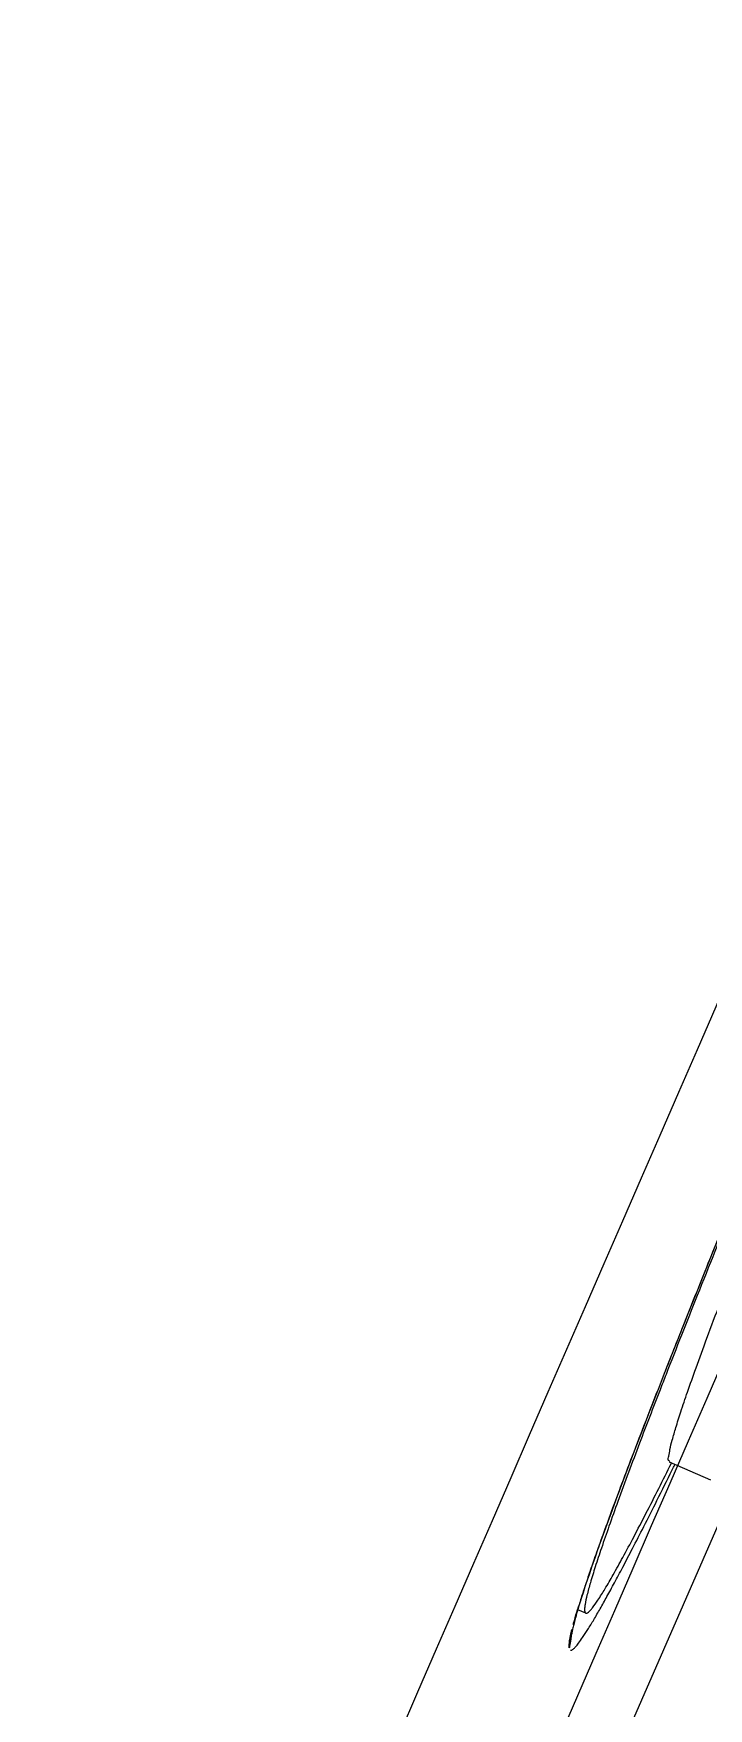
# Model space of a CAD drawing. Header units: millimetres. Extents: x 1145859089 to 1147511753, y -1047484727 to -1047247487.
# Drawn here: x 1146335832.5 to 1146335855.3, y -1047431231.3 to -1047431174.8 of the extents above; entities that cross this region are included whole.
import ezdxf
from ezdxf.xclip import XClip

# ---------------------------------------------------------------- set-up
doc = ezdxf.new("R2010")
doc.units = ezdxf.units.MM
doc.header["$LTSCALE"] = 100
doc.header["$MEASUREMENT"] = 0
doc.header["$XCLIPFRAME"] = 2
doc.layers.get('0').update_dxf_attribs({"linetype": 'CONTINUOUS'})
doc.layers.add('XREF', color=135, linetype='CONTINUOUS')
doc.layers.add('단지배치도$0$W240910', color=135, linetype='CONTINUOUS')

# ---------------------------------------------------------------- blocks, each defined once
blk = doc.blocks.new('단지배치도$0$zw$9902')
at = {"layer": '단지배치도$0$W240910', "linetype": 'ByBlock', "ltscale": 20}
for p, q in [((67175.562, -59870.414), (67241.68, -59719.244)), ((67181.943, -59846.172), (67181.581, -59847.07)), ((67181.581, -59847.07), (67181.228, -59847.948)), ((67181.228, -59847.948), (67180.885, -59848.805)), ((67180.885, -59848.805), (67180.553, -59849.641)), ((67180.553, -59849.641), (67180.231, -59850.455)), ((67180.231, -59850.455), (67179.921, -59851.245)), ((67179.921, -59851.245), (67179.622, -59852.012)), ((67179.622, -59852.012), (67179.391, -59852.607)), ((67179.391, -59852.607), (67179.169, -59853.186)), ((67179.169, -59853.186), (67178.955, -59853.747)), ((67178.955, -59853.747), (67178.749, -59854.29)), ((67181.705, -59854.31), (67180.31, -59853.7)), ((67180.484, -59853.785), (67180.487, -59853.777)), ((67178.749, -59854.29), (67178.553, -59854.814)), ((67178.553, -59854.814), (67178.366, -59855.318)), ((67178.366, -59855.318), (67178.188, -59855.802)), ((67178.021, -59856.263), (67177.903, -59856.593)), ((67178.188, -59855.802), (67178.021, -59856.263)), ((67177.792, -59856.91), (67177.687, -59857.212)), ((67177.903, -59856.593), (67177.792, -59856.91)), ((67177.687, -59857.212), (67177.588, -59857.499)), ((67177.44, -59857.942), (67177.387, -59858.106)), ((67177.497, -59857.77), (67177.44, -59857.942)), ((67177.588, -59857.499), (67177.497, -59857.77)), ((67177.247, -59858.552), (67177.207, -59858.685)), ((67177.29, -59858.411), (67177.247, -59858.552)), ((67177.337, -59858.263), (67177.29, -59858.411)), ((67177.387, -59858.106), (67177.337, -59858.263)), ((67177.072, -59859.174), (67177.062, -59859.216)), ((67177.084, -59859.129), (67177.072, -59859.174)), ((67177.096, -59859.081), (67177.084, -59859.129)), ((67177.109, -59859.031), (67177.096, -59859.081)), ((67177.123, -59858.979), (67177.109, -59859.031)), ((67177.138, -59858.925), (67177.123, -59858.979)), ((67177.154, -59858.868), (67177.138, -59858.925)), ((67177.171, -59858.809), (67177.154, -59858.868)), ((67177.207, -59858.685), (67177.171, -59858.809)), ((67177.477, -59858.794), (67177.209, -59858.677)), ((67177.005, -59859.497), (67177.004, -59859.499)), ((67177.007, -59859.482), (67177.005, -59859.497)), ((67177.01, -59859.464), (67177.007, -59859.482)), ((67177.013, -59859.443), (67177.01, -59859.464)), ((67177.018, -59859.418), (67177.013, -59859.443)), ((67177.023, -59859.391), (67177.018, -59859.418)), ((67177.029, -59859.362), (67177.023, -59859.391)), ((67177.036, -59859.329), (67177.029, -59859.362)), ((67177.044, -59859.294), (67177.036, -59859.329)), ((67177.052, -59859.256), (67177.044, -59859.294)), ((67177.062, -59859.216), (67177.052, -59859.256))]:
    blk.add_line(p, q, dxfattribs=at)
at = {"layer": '단지배치도$0$W240910'}
blk.add_arc((56404.253, -57219.78, 0), 12756.719, 322.5073299, 9.110085, dxfattribs=at)
at = {"layer": '단지배치도$0$W240910', "linetype": 'ByBlock', "ltscale": 20}
for centre, radius, start, end in [((93492.861, -71309.971), 28703.079, 156.175393, 156.577978), ((93061.131, -71121.144), 28226.861, 156.173706, 156.5796719)]:
    blk.add_arc(centre, radius, start, end, dxfattribs=at)
for points, start_tangent, end_tangent in [([(67217.271, -59767.057), (67217.114, -59767.329), (67216.883, -59767.741), (67216.632, -59768.201), (67216.35, -59768.729), (67216.025, -59769.351), (67215.643, -59770.094), (67215.198, -59770.974), (67214.686, -59772.001), (67214.104, -59773.185), (67213.444, -59774.544), (67212.696, -59776.102), (67211.849, -59777.881), (67210.895, -59779.906), (67209.822, -59782.205), (67208.616, -59784.809), (67207.263, -59787.755), (67205.747, -59791.081), (67204.047, -59794.841), (67202.141, -59799.089), (67200.012, -59803.872), (67197.59, -59809.358), (67195.002, -59815.275), (67192.596, -59820.825), (67190.518, -59825.66), (67188.686, -59829.957), (67187.074, -59833.771), (67185.654, -59837.154), (67184.405, -59840.158), (67183.307, -59842.821), (67182.344, -59845.179), (67181.501, -59847.263), (67180.765, -59849.099), (67180.127, -59850.713), (67179.574, -59852.127), (67179.097, -59853.364), (67178.688, -59854.443), (67178.342, -59855.373), (67178.053, -59856.162), (67177.815, -59856.828), (67177.617, -59857.397), (67177.449, -59857.897), (67177.302, -59858.348), (67177.201, -59858.673)], (-0.505848, -0.862623), (-0.290029, -0.957018)), ([(67180.322, -59853.673), (67180.278, -59853.638), (67180.281, -59853.496), (67180.321, -59853.27), (67180.399, -59852.953), (67180.52, -59852.535), (67180.689, -59852.004), (67180.913, -59851.339), (67181.203, -59850.522), (67181.57, -59849.52), (67182.026, -59848.308), (67182.572, -59846.892), (67183.196, -59845.301), (67183.885, -59843.568), (67184.64, -59841.694), (67185.456, -59839.69)], (-0.912793, 0.408422), (0.378713, 0.925514)), ([(67183.367, -59842.834), (67182.443, -59845.099), (67181.242, -59848.08), (67180.189, -59850.742), (67179.988, -59851.259)], (-0.379256, -0.925292), (-0.362558, -0.931961)), ([(67179.988, -59851.259), (67179.293, -59853.064), (67178.562, -59855.024), (67178.262, -59855.861), (67178.007, -59856.599), (67177.797, -59857.235), (67177.635, -59857.767), (67177.52, -59858.191), (67177.455, -59858.506), (67177.441, -59858.621), (67177.44, -59858.708), (67177.452, -59858.765), (67177.477, -59858.794)], (-0.362558, -0.931961), (0.838409, -0.545042)), ([(67176.958, -59860.04), (67177.053, -59860.007), (67177.13, -59859.934), (67177.234, -59859.809), (67177.373, -59859.616), (67177.548, -59859.347), (67177.748, -59859.019), (67177.964, -59858.646), (67178.195, -59858.234), (67178.446, -59857.773), (67178.729, -59857.242), (67179.055, -59856.618), (67179.438, -59855.873), (67179.884, -59854.99), (67180.397, -59853.961), (67180.484, -59853.785)], (0.915959, -0.401271), (0.44274, 0.89665)), ([(67177.477, -59858.794), (67177.515, -59858.793), (67177.566, -59858.762), (67177.629, -59858.703), (67177.704, -59858.615), (67177.891, -59858.353), (67178.125, -59857.981), (67178.405, -59857.5), (67178.73, -59856.914), (67179.099, -59856.226), (67179.509, -59855.437), (67180.372, -59853.731)], (0.969371, -0.245599), (0.446019, 0.895023)), ([(67177.201, -59858.673), (67177.174, -59858.762), (67177.068, -59859.133), (67177.012, -59859.349)], (-0.290029, -0.957018), (-0.239115, -0.970991)), ([(67177.012, -59859.349), (67176.989, -59859.445), (67176.941, -59859.679), (67176.92, -59859.842), (67176.918, -59859.949), (67176.958, -59860.04)], (-0.239115, -0.970991), (0.915889, -0.401433))]:
    blk.add_spline(points, degree=3, dxfattribs=dict(at, start_tangent=start_tangent, end_tangent=end_tangent))
blk = doc.blocks.new('단지배치도')
blk.add_blockref('단지배치도$0$zw$9902', (141034.193, 142437.157))

msp = doc.modelspace()

# ---------------------------------------------------------------- block references
at = {"layer": 'XREF'}
ref = msp.add_blockref('단지배치도', (1146127639.433662, -1047513806.462535), dxfattribs=at)
XClip(ref).set_block_clipping_path([(72982.4064819524, 34919.7593965302), (360382.4067475507, 255319.7593436702)])

doc.saveas('drawing.dxf')
